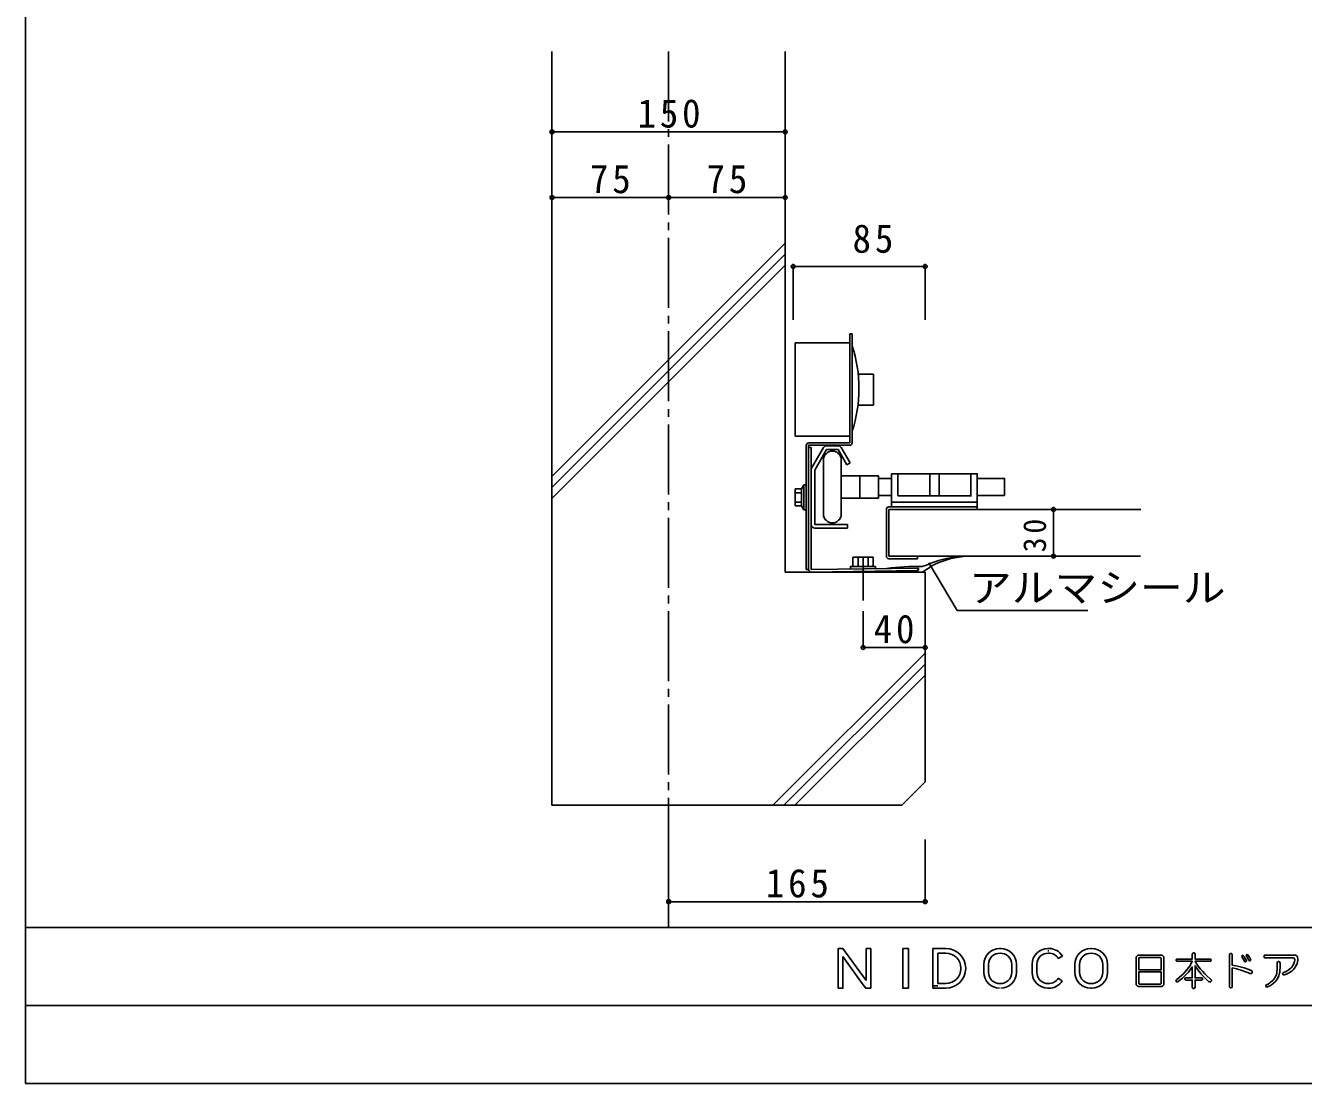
# Model space of a CAD drawing. Units: millimetres, scale not verified, with parts at other scales. Extents: x -2911 to 2971, y -2068 to 2014.
# Drawn here: x -2911 to -446, y -2068 to -27 of the extents above; entities that cross this region are included whole.
import ezdxf
from ezdxf.enums import TextEntityAlignment as Align

# ---------------------------------------------------------------- set-up
doc = ezdxf.new("R2010")
doc.units = ezdxf.units.MM
doc.header["$LTSCALE"] = 15
doc.header["$PDMODE"] = 32
doc.header["$PDSIZE"] = 7.5
doc.linetypes.add('CHAIN2', pattern=[12, 9, -1, 1, -1])
doc.layers.add('0-0', color=7, linetype='Continuous')
doc.layers.add('1-0', color=6, linetype='Continuous')
doc.styles.add('ＭＳ ゴシック', font='')
doc.styles.get('ＭＳ ゴシック').set_extended_font_data('MS Gothic')

msp = doc.modelspace()

# ---------------------------------------------------------------- linework, layer by layer
at = {"layer": '0-0'}
for p, q in [((-1895.22, -1531.44), (-1895.22, -76.91)), ((-1445.22, -1081.44), (-1445.22, -76.91)), ((-1895.22, -897.07), (-1445.22, -447.07)), ((-1895.22, -918.28), (-1445.22, -468.28)), ((-1895.22, -939.49), (-1445.22, -489.49)), ((-1425.98, -819.53), (-1425.98, -639.53)), ((-1320.98, -639.53), (-1425.98, -639.53)), ((-1320.98, -622.13), (-1316.18, -622.13)), ((-1320.98, -710.61), (-1320.98, -622.13)), ((-1316.18, -832.13), (-1316.18, -622.13)), ((-1320.98, -778.42), (-1320.98, -710.61)), ((-1274.8, -699.53), (-1304.52, -699.53)), ((-1274.8, -759.53), (-1274.8, -699.53)), ((-1274.8, -759.53), (-1305, -759.53)), ((-1320.98, -832.13), (-1320.98, -778.42)), ((-1320.98, -819.53), (-1425.98, -819.53)), ((-1405.02, -1076.64), (-1405.02, -836.93)), ((-1320.98, -836.93), (-1400.22, -836.93)), ((-1400.22, -1076.64), (-1400.22, -836.93)), ((-1399.88, -832.13), (-1320.98, -832.13)), ((-1343.37, -837.86), (-1365.4, -837.86)), ((-1371.38, -841.31), (-1394.41, -881.21)), ((-1388.43, -884.66), (-1365.4, -844.76)), ((-1365.4, -844.76), (-1343.37, -844.76)), ((-1326.31, -874.31), (-1343.37, -844.76)), ((-1337.39, -841.31), (-1320.33, -870.86)), ((-1400.22, -884.66), (-1400.22, -955.61)), ((-1388.43, -989.96), (-1388.43, -884.66)), ((-1371.63, -969.56), (-1371.63, -865.16)), ((-1337.13, -969.56), (-1337.13, -865.16)), ((-1326.31, -874.31), (-1320.33, -870.86)), ((-1265.13, -896.06), (-1337.13, -896.06)), ((-1301.13, -938.66), (-1301.13, -896.06)), ((-1265.13, -921.36), (-1265.13, -896.06)), ((-1240.02, -900.86), (-1265.13, -900.86)), ((-1240.02, -899.07), (-1240.02, -956.46)), ((-1240.01, -891.95), (-1240.01, -946.55)), ((-1240.01, -891.95), (-1228.01, -891.95)), ((-1228.01, -891.95), (-1228.01, -925.94)), ((-1228.01, -891.95), (-1087.01, -891.95)), ((-1166.51, -891.95), (-1166.51, -934.55)), ((-1166.51, -891.95), (-1148.51, -891.95)), ((-1148.51, -891.95), (-1148.51, -934.55)), ((-1087.01, -891.95), (-1087.01, -934.97)), ((-1426.05, -920.96), (-1414.21, -920.96)), ((-1426.05, -953.96), (-1426.05, -920.96)), ((-1414.05, -928.46), (-1426.05, -928.46)), ((-1414.21, -920.96), (-1409.55, -913.46)), ((-1414.05, -953.96), (-1414.05, -920.96)), ((-1409.55, -913.46), (-1405.05, -913.46)), ((-1409.55, -961.46), (-1409.55, -913.46)), ((-1265.13, -938.66), (-1265.13, -921.36)), ((-1240.02, -933.86), (-1265.13, -933.86)), ((-1228.01, -925.94), (-1228.01, -934.06)), ((-1228.01, -934.55), (-1085.91, -934.55)), ((-1022.13, -933.86), (-1075.02, -933.86)), ((-1414.05, -946.46), (-1426.05, -946.46)), ((-1426.05, -953.96), (-1414.21, -953.96)), ((-1414.21, -953.96), (-1409.41, -961.45)), ((-1265.13, -938.66), (-1336.75, -938.66)), ((-1250.22, -1050.84), (-1250.22, -960.57)), ((-1245.42, -1050.84), (-1245.42, -960.57)), ((-1245.42, -960.57), (-759.08, -960.57)), ((-1240.01, -946.55), (-1115.59, -946.55)), ((-1115.59, -946.55), (-1075.01, -946.55)), ((-1075.02, -960.57), (-1075.02, -955.77)), ((-1409.49, -961.46), (-1405.05, -961.46)), ((-1388.43, -989.96), (-1325.22, -989.96)), ((-1388.43, -996.86), (-1325.22, -996.86)), ((-1325.22, -996.86), (-1325.22, -989.96)), ((-1314.64, -1052.64), (-1275.64, -1052.64)), ((-1314.64, -1070.64), (-1314.64, -1052.64)), ((-1304.89, -1070.64), (-1304.89, -1052.64)), ((-1295.14, -1051.38), (-1295.14, -1136.45)), ((-1285.39, -1070.64), (-1285.39, -1052.64)), ((-1275.64, -1070.64), (-1275.64, -1052.64)), ((-1245.42, -1050.84), (-760.2, -1050.84)), ((-1245.42, -1055.64), (-1190.22, -1055.64)), ((-1190.22, -1055.64), (-1190.22, -1050.84)), ((-1180.57, -1081.44), (-1445.22, -1081.44)), ((-1175.22, -1081.44), (-1445.22, -1081.44)), ((-1405.02, -1076.64), (-1400.24, -1076.64)), ((-1395.34, -1076.64), (-1189.69, -1073.69)), ((-1395.34, -1081.44), (-1189.69, -1078.41)), ((-1271.14, -1070.64), (-1271.14, -1075.02)), ((-1234.69, -1081.44), (-1234.69, -1079.17)), ((-1189.69, -1078.41), (-1189.69, -1073.69)), ((-1189.69, -1075.32), (-1189.69, -1073.78)), ((-1175.22, -1486.44), (-1175.22, -1081.44)), ((-1468.93, -1531.44), (-1175.22, -1237.73)), ((-1447.72, -1531.44), (-1175.22, -1258.94)), ((-1426.51, -1531.44), (-1175.22, -1280.15)), ((-1220.22, -1531.44), (-1175.22, -1486.44)), ((-1220.22, -1531.44), (-1895.22, -1531.44))]:
    msp.add_line(p, q, dxfattribs=at)
at = {"layer": '0-0', "linetype": 'CHAIN2'}
msp.add_line((-1670.22, -76.91), (-1670.22, -1766.99), dxfattribs=at)
at = {"layer": '0-0', "color": 4}
for p, q in [((-1895.22, -232.3), (-1445.22, -232.3)), ((-1175.22, -491.84), (-1430.1, -491.84)), ((-1430.1, -491.84), (-1430.1, -594.79)), ((-1175.22, -491.84), (-1175.22, -594.79)), ((-927.8, -1050.84), (-927.8, -960.57)), ((-1295.14, -1226.98), (-1295.14, -1157.18)), ((-1175.22, -1226.98), (-1175.22, -1157.18)), ((-1175.22, -1226.98), (-1295.14, -1226.98)), ((-1670.22, -1766.99), (-1670.22, -1597.52))]:
    msp.add_line(p, q, dxfattribs=at)
for points in [[(-1895.22, -358.83), (-1670.22, -358.83), (-1445.22, -358.83)], [(-1670.22, -1717.39), (-1175.22, -1717.39), (-1175.22, -1597.52)]]:
    msp.add_lwpolyline(points, dxfattribs=at)
at = {"layer": '0-0'}
for points in [[(-1395.34, -1076.64), (-1395.34, -841.44), (-1400.22, -841.44)], [(-1245.42, -955.77), (-1075.02, -955.77), (-1075.02, -899.07)], [(-1087.01, -891.95), (-1075.01, -891.95), (-1075.01, -946.55)], [(-1022.13, -933.86), (-1022.13, -900.86), (-1075.02, -900.86)], [(-1319.14, -1076.64), (-1319.14, -1070.64), (-1271.14, -1070.64)], [(-1168.04, -1063.44), (-1113.4, -1155.55), (-861.85, -1155.55)]]:
    msp.add_lwpolyline(points, dxfattribs=at)
for centre, radius, start, end in [((-1568.92, -727.41), 265.87, 341.92012, 18.07986), ((-1399.88, -836.93), 4.8, 90, 180), ((-1365.4, -844.76), 6.9, 90, 150.00334), ((-1343.37, -844.76), 6.9, 29.99666, 89.99998), ((-1320.98, -832.13), 4.8, 270, 360), ((-1354.38, -865.33), 17.25, 0.57025, 179.42973), ((-1388.43, -884.66), 6.9, 150.00333, 179.99998), ((-1245.42, -960.57), 4.8, 90, 180), ((-1354.38, -969.34), 17.25, 180.71637, 359.28365), ((-1388.43, -989.96), 6.9, 179.99998, 270), ((-1245.42, -1050.84), 4.8, 180, 270), ((-1097.9, -1227.53), 176.13, 91.59697, 112.15451), ((-1090.46, -1200.31), 149.16, 94.45598, 119.31525), ((-1395.34, -1076.64), 4.8, 180, 270), ((-1188.46, -1541), 470.36, 89.14844, 97.47987), ((-1190.45, -1076.14), 2.48, 287.91965, 72.08034), ((-1207.51, -973.15), 100.96, 284.95134, 295.32809), ((-1359.05, -790.48), 341.34, 301.52603, 304.95407)]:
    msp.add_arc(centre, radius, start, end, dxfattribs=at)
at = {"layer": '0-0', "color": 4}
for p in [(-1895.22, -232.3), (-1445.22, -232.3), (-1895.22, -358.83), (-1670.22, -358.83), (-1445.22, -358.83), (-1430.1, -491.84), (-1175.22, -491.84), (-927.8, -960.57), (-927.8, -1050.84), (-1295.14, -1226.98), (-1175.22, -1226.98), (-1670.22, -1717.39), (-1175.22, -1717.39)]:
    msp.add_point(p, dxfattribs=at)
at = {"layer": '1-0'}
for p, q in [((-2910.71, 2013.74), (-2910.71, -2068.01)), ((-2910.71, -1766.99), (2959.05, -1766.99)), ((-1343.16, -1807.7), (-1343.16, -1884.3)), ((-1334.01, -1823.31), (-1296.64, -1875.01)), ((-1289.22, -1807.7), (-1280.08, -1807.7)), ((-1289.22, -1807.7), (-1289.22, -1869.65)), ((-1280.08, -1807.7), (-1280.08, -1884.3)), ((-1160.26, -1807.7), (-1151.11, -1807.7)), ((-1160.26, -1807.7), (-1160.26, -1884.3)), ((-1135.29, -1807.7), (-1160.26, -1807.7)), ((-1135.29, -1816.85), (-1151.11, -1816.85)), ((-1151.11, -1816.85), (-1151.11, -1875.15)), ((-1029.71, -1807.7), (-1031.81, -1807.7)), ((-936.59, -1807.7), (-938.69, -1807.7)), ((-936.59, -1812.27), (-938.69, -1812.27)), ((-918.51, -1826.86), (-910.48, -1822.45)), ((-853.99, -1807.7), (-856.09, -1807.7)), ((-1062.3, -1853.81), (-1062.3, -1838.19)), ((-1053.15, -1853.81), (-1053.15, -1838.19)), ((-1008.37, -1853.81), (-1008.37, -1838.19)), ((-999.22, -1853.81), (-999.22, -1838.19)), ((-969.18, -1853.81), (-969.18, -1838.19)), ((-960.03, -1853.81), (-960.03, -1838.19)), ((-886.58, -1853.81), (-886.58, -1838.19)), ((-877.43, -1838.19), (-877.43, -1854.85)), ((-832.65, -1853.81), (-832.65, -1838.19)), ((-823.5, -1853.81), (-823.5, -1838.19)), ((-496.1, -1834.62), (-496.25, -1836.04)), ((-918.51, -1865.14), (-910.91, -1870.24)), ((-1334.37, -1884.3), (-1334.01, -1883.94)), ((-1280.46, -1884.3), (-1280.08, -1883.91)), ((-1151.11, -1879.72), (-1160.26, -1879.72)), ((-1151.11, -1884.3), (-1160.26, -1884.3)), ((-1135.29, -1884.3), (-1160.26, -1884.3)), ((-1135.29, -1875.15), (-1151.11, -1875.15)), ((-936.59, -1884.3), (-938.69, -1884.3)), ((-853.99, -1884.3), (-856.09, -1884.3)), ((-2910.71, -1917.5), (2971.09, -1917.5)), ((2971.09, -2068.01), (-2910.71, -2068.01))]:
    msp.add_line(p, q, dxfattribs=at)
for points in [[(-1343.16, -1807.7), (-1334.01, -1807.7), (-1289.22, -1869.65)], [(-1334.01, -1823.31), (-1334.01, -1884.3), (-1343.16, -1884.3)], [(-1218.5, -1807.7), (-1218.5, -1884.3), (-1207.83, -1884.3)], [(-1218.5, -1807.7), (-1207.83, -1807.7), (-1207.83, -1884.3)], [(-660.08, -1819.05), (-660.08, -1827.99), (-688.99, -1827.99), (-690.41, -1828.29), (-690.78, -1828.51), (-691.23, -1829.18), (-691.37, -1830.08), (-691, -1831.34), (-690.78, -1831.64), (-690.03, -1832.01), (-688.99, -1832.16), (-660.08, -1832.16), (-663.73, -1839.17), (-665.14, -1841.48), (-668.42, -1846.17), (-667.31, -1844.61), (-672.15, -1850.72), (-671.7, -1850.2), (-677.89, -1856.9), (-680.2, -1859.14), (-685.12, -1863.53), (-690.48, -1867.93), (-691.37, -1869.12), (-691.52, -1869.57), (-691.45, -1870.54), (-691.08, -1871.51), (-689.81, -1872.18), (-689.36, -1872.25), (-688.32, -1872.1), (-687.2, -1871.51), (-679.23, -1865.1), (-676.77, -1862.79), (-671.93, -1858.02), (-672.37, -1858.47), (-667.45, -1853.03), (-665.89, -1851.09), (-662.91, -1847.21), (-660.08, -1843.19), (-660.08, -1864.35), (-672.3, -1864.35)], [(-626.84, -1872.25), (-626.25, -1872.33), (-625.05, -1872.18), (-624.01, -1871.51), (-623.34, -1869.94), (-623.34, -1869.42), (-623.64, -1868.38), (-624.31, -1867.33), (-633.55, -1858.84), (-636.16, -1856.3), (-640.7, -1851.69), (-644.28, -1847.66), (-648.68, -1842), (-650.02, -1840.06), (-652.48, -1836.19), (-654.71, -1832.16), (-626.1, -1832.16), (-624.61, -1831.86), (-624.31, -1831.64), (-623.86, -1830.97), (-623.71, -1830.08), (-624.01, -1828.81), (-624.31, -1828.51), (-625.05, -1828.14), (-626.1, -1827.99), (-654.71, -1827.99), (-654.71, -1819.05), (-655.08, -1817.26), (-655.38, -1816.81), (-656.2, -1816.29), (-657.4, -1816.07), (-659.03, -1816.51), (-659.41, -1816.81), (-659.93, -1817.78), (-660.08, -1819.05)], [(-588.44, -1820.24), (-588.44, -1880.45), (-588.07, -1882.24), (-587.77, -1882.68), (-586.95, -1883.28), (-585.76, -1883.43), (-584.12, -1882.98), (-583.75, -1882.68), (-583.23, -1881.79), (-583.08, -1880.45), (-583.08, -1844.98), (-574.06, -1847.07), (-571.08, -1847.88), (-565.2, -1849.67), (-565.72, -1849.52), (-559.31, -1851.76), (-557.22, -1852.5), (-552.97, -1854.22), (-548.8, -1856.01), (-546.79, -1856.23), (-546.27, -1856.08), (-545.3, -1855.49), (-544.63, -1854.52), (-544.48, -1852.5), (-544.63, -1851.91), (-545.3, -1850.87), (-546.42, -1850.05), (-551.26, -1848.11), (-552.97, -1847.51), (-556.48, -1846.39), (-560.13, -1845.28), (-567.43, -1843.26), (-570.19, -1842.59), (-576.3, -1841.25), (-583.08, -1839.91), (-583.08, -1820.24), (-583.45, -1818.45), (-583.75, -1818), (-584.57, -1817.48), (-585.76, -1817.26)], [(-585.76, -1817.26), (-587.4, -1817.71), (-587.77, -1818), (-588.3, -1818.97), (-588.44, -1820.24)], [(-466.14, -1820.24), (-519.5, -1820.24), (-520.91, -1820.61), (-521.28, -1820.91), (-521.73, -1821.73), (-521.88, -1822.92), (-521.51, -1824.56), (-521.28, -1824.93), (-520.54, -1825.46), (-519.5, -1825.6), (-467.63, -1825.6), (-465.47, -1825.83), (-463.76, -1826.5), (-462.86, -1827.69), (-462.57, -1829.48), (-463.09, -1833.5), (-463.46, -1834.84), (-464.58, -1837.6), (-464.43, -1837.38), (-466.07, -1840.43), (-466.74, -1841.48), (-468.3, -1843.49), (-470.02, -1845.57), (-475.08, -1849.75), (-476.87, -1850.87), (-480.52, -1852.8), (-484.32, -1854.22), (-485.59, -1855.34), (-485.81, -1856.9), (-484.92, -1858.09), (-484.55, -1858.32), (-483.65, -1858.54), (-482.54, -1858.39), (-477.02, -1856.3), (-475.31, -1855.56), (-472.1, -1853.85), (-472.4, -1854), (-469.2, -1851.91), (-468.23, -1851.16), (-466.37, -1849.6)], [(-466.37, -1849.6), (-464.65, -1847.96), (-461, -1843.04), (-460.11, -1841.4), (-458.47, -1837.97), (-458.62, -1838.27), (-457.42, -1834.4), (-457.13, -1833.13), (-456.75, -1830.45), (-456.6, -1827.69), (-456.83, -1825.01), (-456.98, -1824.26), (-457.42, -1823.15), (-458.09, -1822.33), (-460.03, -1821.06), (-461, -1820.76), (-463.31, -1820.39), (-466.14, -1820.24)], [(-672.3, -1864.35), (-673.71, -1864.65), (-674.09, -1864.87), (-674.53, -1865.55), (-674.68, -1866.44), (-674.31, -1867.71), (-674.09, -1868), (-673.34, -1868.38), (-672.3, -1868.53), (-660.08, -1868.53), (-660.08, -1881.94), (-659.7, -1883.73), (-659.41, -1884.17), (-658.59, -1884.77), (-657.4, -1884.92), (-655.76, -1884.47), (-655.38, -1884.17), (-654.86, -1883.28), (-654.71, -1881.94), (-654.71, -1868.53), (-642.49, -1868.53), (-641, -1868.23), (-640.7, -1868), (-640.26, -1867.33), (-640.11, -1866.44), (-640.4, -1865.17), (-640.7, -1864.87), (-641.45, -1864.5), (-642.49, -1864.35), (-654.71, -1864.35), (-654.71, -1840.81), (-649.42, -1848.85), (-647.48, -1851.54), (-643.24, -1856.75), (-643.61, -1856.3), (-638.47, -1861.97), (-636.68, -1863.83), (-632.8, -1867.56), (-628.78, -1871.21), (-626.84, -1872.25)], [(-496.25, -1836.04), (-496.25, -1846.47), (-496.84, -1853.32), (-497.29, -1855.49), (-498.56, -1859.51), (-498.41, -1859.14), (-500.34, -1863.16), (-501.09, -1864.5), (-502.88, -1866.89), (-504.89, -1869.12), (-509.14, -1872.92), (-510.7, -1874.04), (-513.91, -1876.2), (-517.41, -1878.06), (-518.38, -1879.18), (-518.3, -1880.75), (-517.11, -1881.94), (-515.32, -1881.94), (-509.44, -1879.03), (-507.57, -1877.84), (-503.92, -1875.16), (-500.42, -1872.1), (-497.07, -1868.23), (-496.17, -1866.74), (-494.46, -1863.61), (-494.98, -1864.73), (-493.12, -1860.18), (-493.27, -1860.63), (-491.78, -1855.19), (-491.48, -1853.25), (-491.03, -1849.08), (-490.88, -1844.68), (-490.88, -1836.04), (-491.25, -1834.02), (-491.55, -1833.58), (-492.37, -1832.98), (-493.56, -1832.76), (-495.2, -1833.21), (-495.58, -1833.58), (-496.1, -1834.62)], [(-1296.64, -1875.01), (-1289.92, -1884.3), (-1280.08, -1884.3)]]:
    msp.add_lwpolyline(points, dxfattribs=at)
for points in [[(-719.49, -1820.84), (-763.9, -1820.84), (-765.61, -1821.21), (-767.18, -1822.33), (-768.3, -1823.89), (-768.67, -1825.6), (-768.67, -1875.98), (-768.3, -1877.69), (-767.18, -1879.26), (-765.61, -1880.37), (-763.9, -1880.75), (-719.49, -1880.75), (-717.78, -1880.37), (-716.21, -1879.26), (-715.09, -1877.69), (-714.72, -1875.98), (-714.72, -1825.6), (-715.09, -1823.89), (-716.21, -1822.33), (-717.78, -1821.21)], [(-559.53, -1831.86), (-558.56, -1833.21), (-558.27, -1833.43), (-557.6, -1833.58), (-556.85, -1833.35), (-555.88, -1832.61), (-555.73, -1832.24), (-555.66, -1831.27), (-555.96, -1830.08), (-557.82, -1826.72), (-558.42, -1825.68), (-559.68, -1823.74), (-561.02, -1822.03), (-562.29, -1821.28), (-563.71, -1821.43), (-564.38, -1822.7), (-564, -1824.11), (-561.69, -1827.69)], [(-551.19, -1830.08), (-550.22, -1831.34), (-549.85, -1831.57), (-549.03, -1831.64), (-548.21, -1831.27), (-547.31, -1830.08), (-547.61, -1828.29), (-549.62, -1824.64), (-550.29, -1823.52), (-551.63, -1821.58), (-552.97, -1819.94), (-554.02, -1819.42), (-555.36, -1819.64), (-556.03, -1820.84), (-555.66, -1822.03), (-553.35, -1825.83)], [(-760.92, -1825.01), (-722.47, -1825.01), (-720.98, -1825.38), (-720.68, -1825.6), (-720.23, -1826.35), (-720.09, -1827.39), (-720.09, -1848.56), (-763.3, -1848.56), (-763.3, -1827.39), (-762.93, -1825.98), (-762.71, -1825.6), (-761.96, -1825.16)], [(-763.3, -1874.19), (-763.3, -1852.73), (-720.09, -1852.73), (-720.09, -1874.19), (-720.38, -1875.68), (-720.68, -1875.98), (-721.43, -1876.42), (-722.47, -1876.57), (-760.92, -1876.57), (-762.34, -1876.28), (-762.71, -1875.98), (-763.16, -1875.23)]]:
    msp.add_lwpolyline(points, close=True, dxfattribs=at)
for centre, radius, start, end in [((-1135.29, -1845.82), 38.12, 0, 90), ((-1135.29, -1845.82), 28.97, 0, 90), ((-1031.81, -1838.19), 30.49, 90, 180), ((-1031.81, -1838.19), 21.34, 87.1857, 180), ((-1029.71, -1838.19), 21.34, 0, 92.8143), ((-1029.71, -1838.19), 30.49, 0, 90), ((-938.69, -1838.19), 30.49, 90, 180), ((-938.69, -1838.19), 21.34, 87.1857, 180), ((-936.59, -1838.19), 21.34, 32.06174, 92.8143), ((-936.59, -1838.19), 30.49, 31.08235, 90), ((-856.09, -1838.19), 30.49, 90, 180), ((-856.09, -1838.19), 21.34, 87.1857, 180), ((-853.99, -1838.19), 21.34, 0, 92.8143), ((-853.99, -1838.19), 30.49, 0, 90), ((-1135.29, -1846.18), 38.12, 270, 0), ((-1135.29, -1846.18), 28.97, 270, 0), ((-1031.81, -1853.81), 30.49, 180, 270), ((-1031.81, -1853.81), 21.34, 180, 272.8143), ((-1029.71, -1853.81), 21.34, 267.1857, 0), ((-1029.71, -1853.81), 30.49, 270, 0), ((-938.69, -1853.81), 30.49, 180, 270), ((-938.69, -1853.81), 21.34, 180, 272.8143), ((-936.59, -1853.81), 21.34, 267.1857, 327.93845), ((-936.59, -1853.81), 30.49, 270, 327.38773), ((-856.09, -1853.81), 30.49, 180, 270), ((-856.09, -1853.81), 21.34, 180, 272.8143), ((-853.99, -1853.81), 21.34, 267.1857, 0), ((-853.99, -1853.81), 30.49, 270, 0)]:
    msp.add_arc(centre, radius, start, end, dxfattribs=at)

# ---------------------------------------------------------------- texts
at = {"layer": '0-0', "color": 3, "style": 'ＭＳ ゴシック', "width": 1.1}
msp.add_text('アルマシール', height=54.99, dxfattribs=at).set_placement((-1090.94, -1155.55), align=Align.BOTTOM_LEFT)
at = {"layer": '0-0', "color": 3, "char_height": 54.99, "attachment_point": 7, "style": 'ＭＳ ゴシック'}
for s, insert in [('\\T1.21;\\W0.95;150', (-1730.22, -224.8)), ('\\T1.21;\\W0.95;75', (-1822.09, -351.33)), ('\\T1.21;\\W0.95;75', (-1597.09, -351.33)), ('\\T1.21;\\W0.95;85', (-1315.41, -466.34)), ('\\T1.21;\\W0.95;40', (-1274.55, -1219.48)), ('\\T1.21;\\W0.95;165', (-1482.72, -1709.89))]:
    msp.add_mtext(s, dxfattribs=dict(at, insert=insert))
at = {"layer": '0-0', "insert": (-941.59, -1043.26), "char_height": 43.99, "attachment_point": 7, "rotation": 90, "style": 'ＭＳ ゴシック'}
msp.add_mtext('\\T1.27;\\W0.95;30', dxfattribs=at)

doc.saveas('drawing.dxf')
